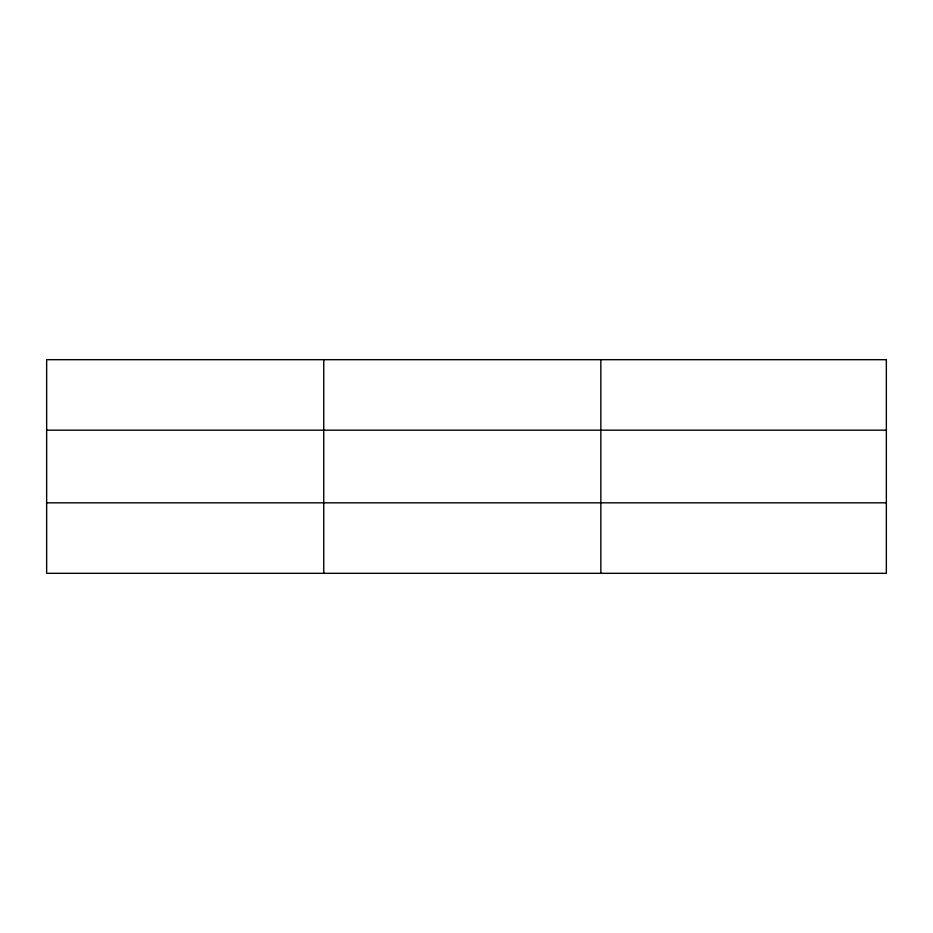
<?xml version="1.0" encoding="UTF-8"?>
<svg xmlns="http://www.w3.org/2000/svg" width="933" height="933" viewBox="0 0 933 933"><rect width="100%" height="100%" fill="white"/><g stroke="black" fill="none" stroke-linecap="round" stroke-linejoin="round"><path stroke-width="1.4" d="M323.751 359.683L323.751 573.317M600.852 359.683L600.852 573.317M46.65 430.183L886.35 430.183M46.65 502.817L886.35 502.817M886.35 359.683L886.35 573.317L46.65 573.317L46.65 359.683L886.35 359.683"/></g></svg>
